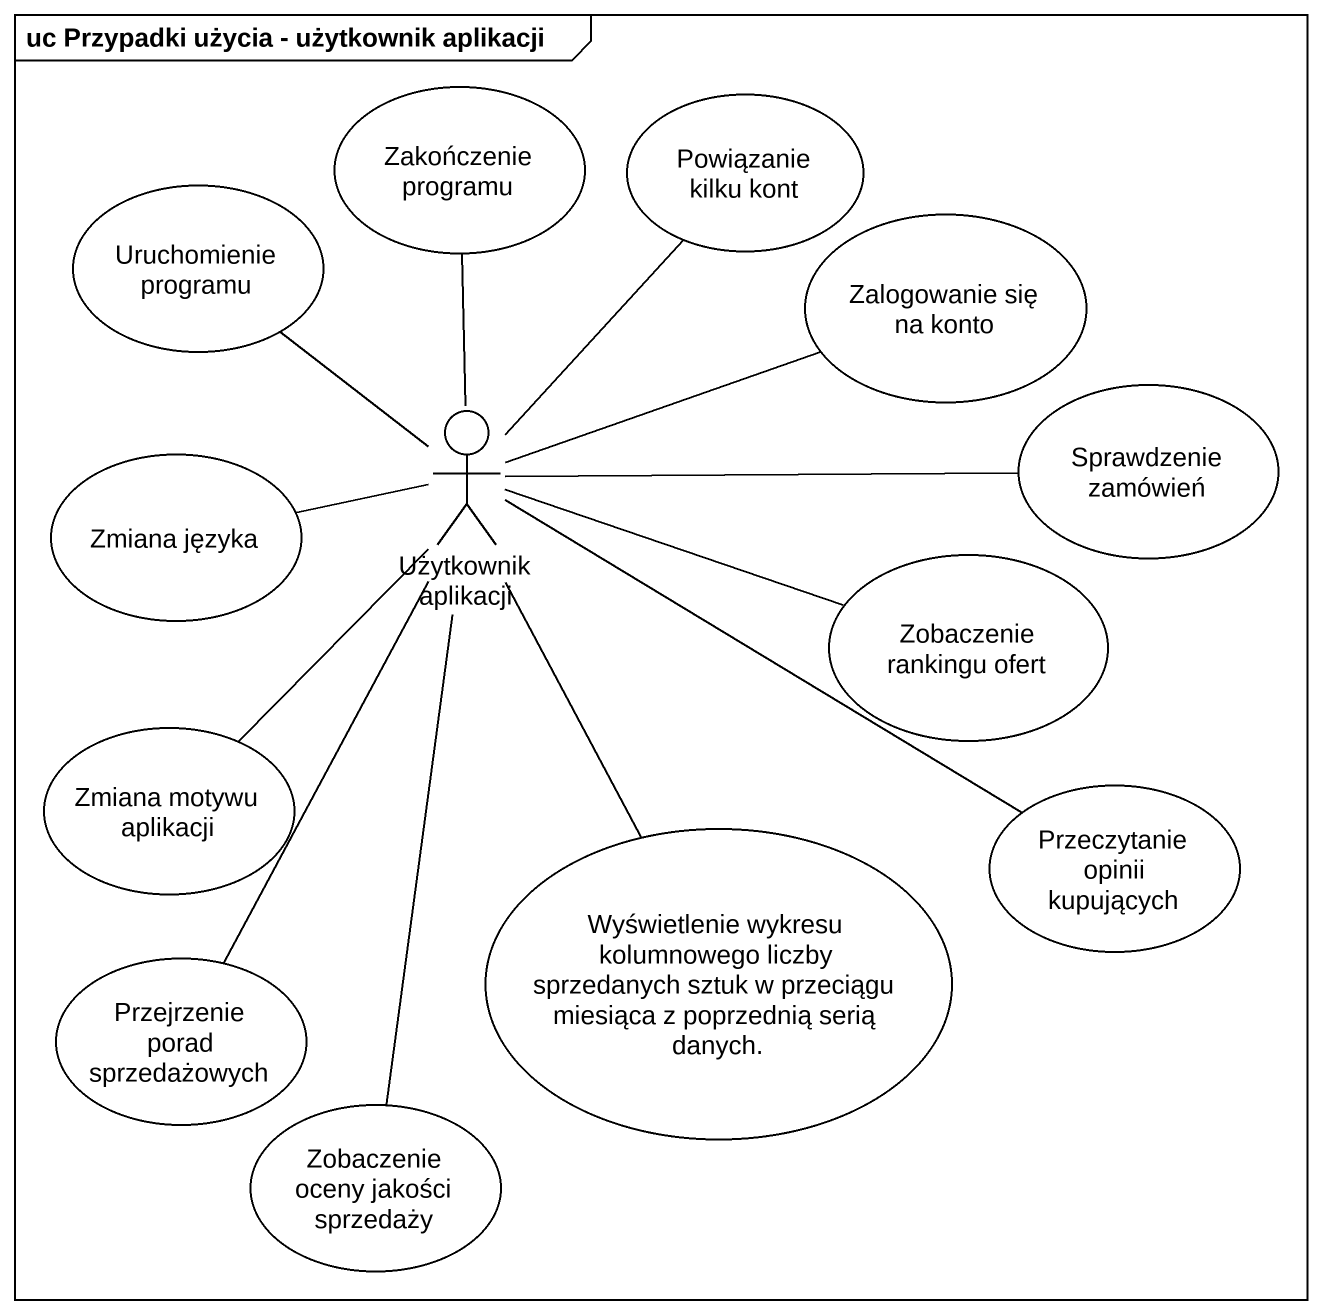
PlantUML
@startuml
mainframe uc Przypadki użycia - użytkownik aplikacji
usecase "Zakończenie programu" as Zakończenie_programu
usecase "Powiązanie kilku kont" as Powiązanie_kilku_kont
usecase "Uruchomienie programu" as Uruchomienie_programu
usecase "Zalogowanie się na konto" as Zalogowanie_się_na_konto
usecase "Zmiana języka" as Zmiana_języka
actor "Użytkownik aplikacji" as Użytkownik_aplikacji
usecase "Sprawdzenie zamówień" as Sprawdzenie_zamówień
usecase "Zobaczenie rankingu ofert" as Zobaczenie_rankingu_ofert
usecase "Zmiana motywu aplikacji" as Zmiana_motywu_aplikacji
usecase "Przeczytanie opinii kupujących" as Przeczytanie_opinii
usecase "Wyświetlenie wykresu kolumnowego liczby sprzedanych sztuk w przeciągu miesiąca z poprzednią serią danych." as Wyświetlenie_wykresu
usecase "Przejrzenie porad sprzedażowych" as Przejrzenie_porad
usecase "Zobaczenie oceny jakości sprzedaży" as Zobaczenie_oceny_jakości
Zakończenie_programu -- Użytkownik_aplikacji
Powiązanie_kilku_kont -- Użytkownik_aplikacji
Zalogowanie_się_na_konto -left- Użytkownik_aplikacji
Zmiana_języka -right- Użytkownik_aplikacji
Użytkownik_aplikacji -up- Uruchomienie_programu
Użytkownik_aplikacji -right- Sprawdzenie_zamówień
Użytkownik_aplikacji -right- Przeczytanie_opinii
Użytkownik_aplikacji -- Wyświetlenie_wykresu
Użytkownik_aplikacji -- Przejrzenie_porad
Zobaczenie_rankingu_ofert -left- Użytkownik_aplikacji
Zmiana_motywu_aplikacji -up- Użytkownik_aplikacji
Zobaczenie_oceny_jakości -up- Użytkownik_aplikacji
@enduml
